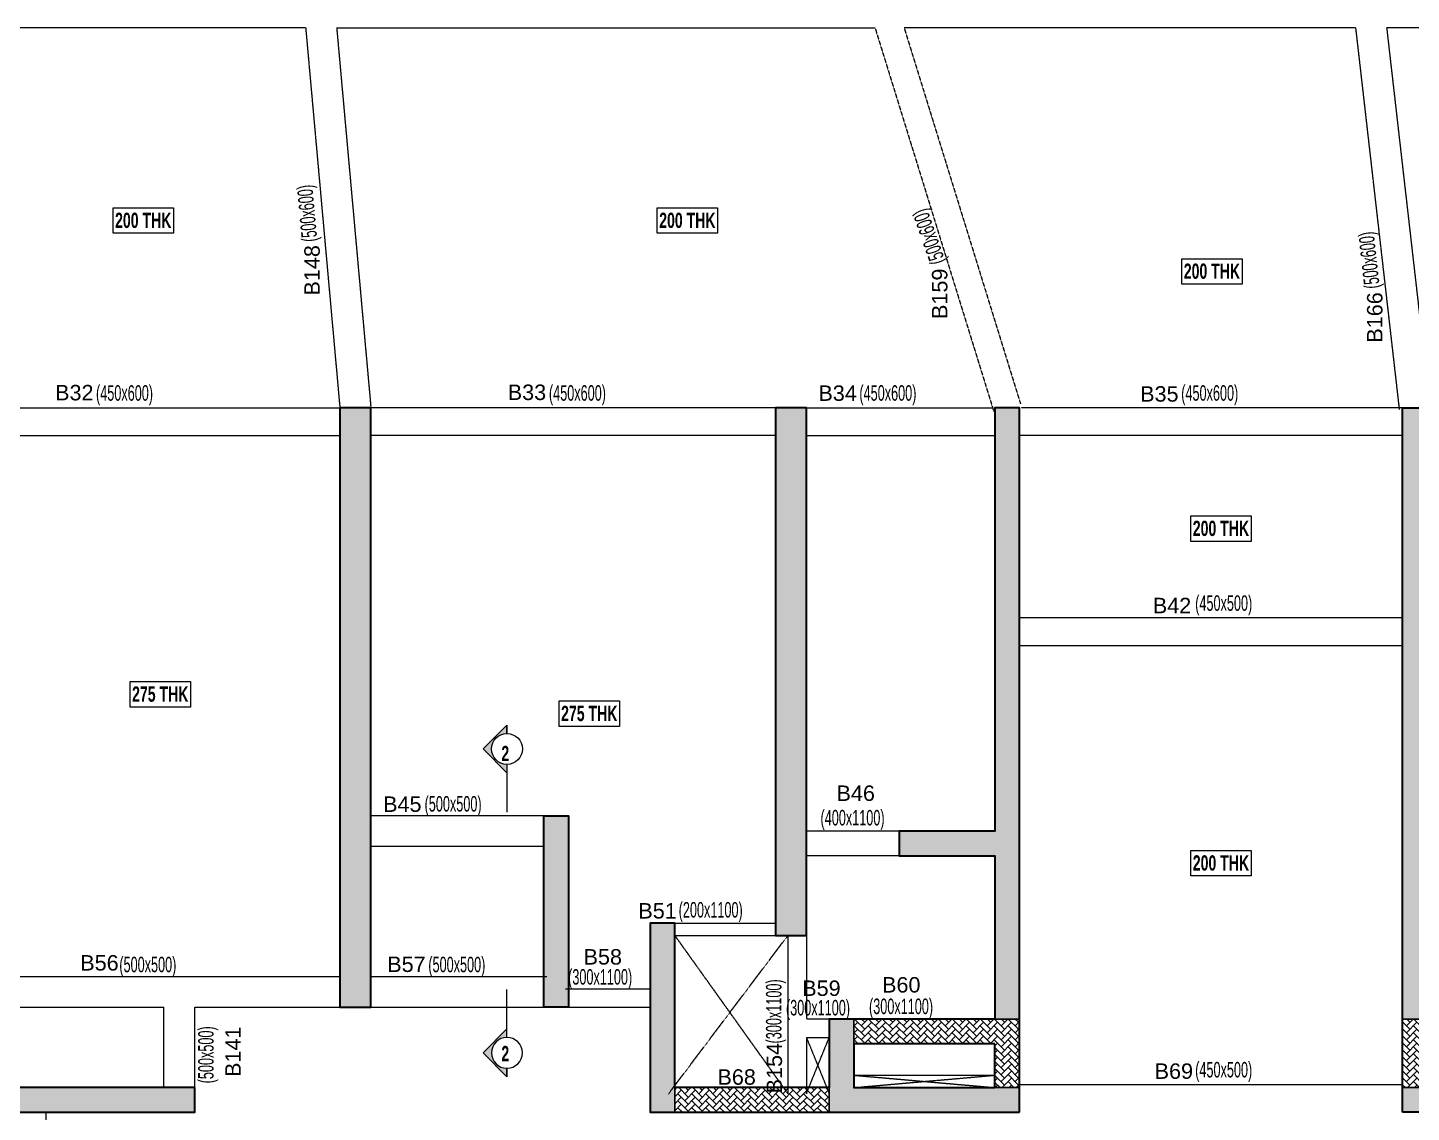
# Model space of a CAD drawing. Header units: millimetres. Extents: x -22 to 70213, y 125 to 62313.
# Drawn here: x 19333 to 41729, y 23849 to 41400 of the extents above; entities that cross this region are included whole.
import ezdxf
from ezdxf.enums import TextEntityAlignment as Align

# ---------------------------------------------------------------- set-up
doc = ezdxf.new("R2010")
doc.units = ezdxf.units.MM
doc.linetypes.add('HIDDEN', pattern=[0.375, 0.25, -0.125])
for name, color, linetype, lineweight in [('A-FLOR-IDEN', 11, 'Continuous', 9), ('A-HIDD-ABVE', 8, 'HIDDEN', 20), ('G-ANNO-SYMB', 1, 'Continuous', 9), ('S-BEAM', 7, 'Continuous', 18), ('S-BEAM-IDEN', 2, 'Continuous', 9), ('S-COL HATCH', 9, 'Continuous', 0), ('S-COLS', 5, 'Continuous', 35)]:
    doc.layers.add(name, color=color, linetype=linetype, lineweight=lineweight)
doc.layers.add('Beam Nos', color=7, linetype='Continuous')
doc.layers.add('changes', color=7, linetype='Continuous')
doc.styles.add('SC-BBS1', font='SansSerif')
doc.styles.add('Swis721 LtCn BT', font='swisscl.ttf', dxfattribs={"width": 0.9, "height": 233.355162})
doc.styles.add('Swis721 LtCn BT_B', font='', dxfattribs={"width": 0.9, "height": 246.918336})
doc.styles.get('Swis721 LtCn BT_B').set_extended_font_data('Swis721 LtCn BT', bold=True)
pattern_1 = [(45, (-31794446.854, 20735559.75), (0, 113.13708499), [240, -80]), (135, (-31794390.286, 20735616.32), (9e-15, 113.13708499), [240, -80])]

# ---------------------------------------------------------------- blocks, each defined once
blk = doc.blocks.new('A$C0921b736')
at = {"layer": 'S-COL HATCH', "transparency": 33554687}
h = blk.add_hatch(color=256, dxfattribs=at)
h.dxf.hatch_style = 1
h.paths.add_polyline_path([(5425, 11675), (5425, 11275), (10175, 11275), (10175, 11675)])
h.paths.add_polyline_path([(5425, 11675), (5975, 11675), (5975, 22675), (5425, 22675)])
h = blk.add_hatch(color=256, dxfattribs=at)
h.dxf.hatch_style = 1
h.paths.add_polyline_path([(12525, 12975), (13025, 12975), (13025, 22675), (12525, 22675)])
h = blk.add_hatch(color=256, dxfattribs=at)
h.dxf.hatch_style = 1
h.paths.add_polyline_path([(19575, 14135), (20075, 14135), (20075, 22675), (19575, 22675)])
h = blk.add_hatch(color=256, dxfattribs=at)
h.dxf.hatch_style = 1
h.paths.add_polyline_path([(23525, 22675), (23125, 22675), (23125, 15825), (21575, 15825), (21575, 15425), (23125, 15425), (23125, 12785), (23525, 12785)])
h = blk.add_hatch(color=256, dxfattribs=at)
h.dxf.hatch_style = 1
h.paths.add_polyline_path([(29725, 12785), (30125, 12785), (30125, 15425), (31675, 15425), (31675, 15825), (30125, 15825), (30125, 22675), (29725, 22675)])
h = blk.add_hatch(color=256, dxfattribs=at)
h.dxf.hatch_style = 1
h.paths.add_polyline_path([(15825, 12975), (16225, 12975), (16225, 16075), (15825, 16075)])
h = blk.add_hatch(color=256, dxfattribs=at)
h.dxf.hatch_style = 1
h.paths.add_polyline_path([(17945, 14335), (17545, 14335), (17545, 11275), (17945, 11275), (17945, 11675)])
h = blk.add_hatch(color=256, dxfattribs=at)
h.dxf.hatch_style = 1
h.paths.add_polyline_path([(23525, 11275), (23525, 11675), (23125, 11675), (20845, 11675), (20845, 12385), (20845, 12785), (20445, 12785), (20445, 11675), (20445, 11275)])
at = {"layer": 'S-COL HATCH'}
h = blk.add_hatch(dxfattribs=at)
h.set_pattern_fill('AR-HBONE', color=256, scale=20)
h.set_pattern_definition(pattern_1)
h.paths.add_polyline_path([(23125, 12385), (23125, 11692), (23125, 11692), (23125, 11675), (23525, 11675), (23525, 12785), (20845, 12785), (20845, 12485), (20845, 12385)])
at = {"layer": 'S-COL HATCH', "transparency": 33554687}
h = blk.add_hatch(color=256, dxfattribs=at)
h.dxf.hatch_style = 1
h.paths.add_polyline_path([(32805, 11275), (32805, 11675), (32805, 12785), (32405, 12785), (32405, 12385), (32405, 11675), (30125, 11675), (29725, 11675), (29725, 11275)])
at = {"layer": 'S-COL HATCH'}
h = blk.add_hatch(dxfattribs=at)
h.set_pattern_fill('AR-HBONE', color=256, scale=20)
h.set_pattern_definition(pattern_1)
h.paths.add_polyline_path([(30125, 12385), (30125, 11692), (30125, 11692), (30125, 11675), (29725, 11675), (29725, 12785), (32405, 12785), (32405, 12485), (32405, 12385)])
h = blk.add_hatch(dxfattribs=at)
h.set_pattern_fill('AR-HBONE', color=256, scale=20)
h.set_pattern_definition([(45, (-31966103.18, 21022167.41), (0, 113.13708499), [240, -80]), (135, (-31966046.61, 21022223.98), (9e-15, 113.13708499), [240, -80])])
h.paths.add_polyline_path([(20445, 11275), (20445, 11675), (17945, 11675), (17945, 11275)])
at = {"layer": 'changes'}
for p, q in [((20845, 12385), (20845, 12785)), ((23125, 12785), (23525, 12785)), ((30125, 12785), (29725, 12785)), ((17945, 11675), (17945, 11275)), ((20445, 11675), (20445, 11275)), ((23125, 11675), (23525, 11675)), ((30125, 11675), (29725, 11675))]:
    blk.add_line(p, q, dxfattribs=at)
at = {"layer": 'S-COLS', "elevation": 0}
for points in [[(12525, 12975), (13025, 12975), (13025, 22675), (12525, 22675)], [(15825, 16075), (16225, 16075), (16225, 12975), (15825, 12975)], [(10175, 11675), (5425, 11675), (5425, 11275), (10175, 11275)]]:
    blk.add_lwpolyline(points, close=True, dxfattribs=at)
at = {"layer": 'S-COLS'}
for points in [[(23525, 11275), (23525, 22675), (23125, 22675), (23125, 15825), (21575, 15825), (21575, 15425), (23125, 15425), (23125, 12785), (20445, 12785), (20445, 11675), (17945, 11675), (17945, 14335), (17545, 14335), (17545, 11275), (23525, 11275)], [(29725, 11275), (29725, 22675), (30125, 22675), (30125, 15825), (31675, 15825), (31675, 15425), (30125, 15425), (30125, 12785), (32805, 12785), (32805, 11675), (35305, 11675), (35305, 14335), (35705, 14335), (35705, 11275), (29725, 11275)]]:
    blk.add_lwpolyline(points, dxfattribs=at)
for points in [[(19575, 14135), (20075, 14135), (20075, 22675), (19575, 22675)], [(23125, 12385), (20845, 12385), (20845, 11675), (23125, 11675)]]:
    blk.add_lwpolyline(points, close=True, dxfattribs=at)
blk = doc.blocks.new('Detail View - M_Section Head - Structural Type 1-785420-STILT FLOOR FRAMING PLAN')
at = {"layer": 'G-ANNO-SYMB'}
h = blk.add_hatch(color=9, dxfattribs=at)
edge = h.paths.add_edge_path(flags=0)
edge.add_line((-8.5, 0), (-9.86, 0))
edge.add_line((-9.86, 0), (-5.99, 3.87))
edge.add_line((-5.99, 3.87), (-2.12, 0))
edge.add_line((-2.12, 0), (-3.5, 0))
edge.add_arc((-6, 0), 2.5, 360, 540)
for p, q in [((-5.99, 3.87), (-9.86, 0)), ((-5.99, 3.87), (-2.12, 0)), ((-8.5, 0), (-9.86, 0)), ((-3.5, 0), (-2.12, 0))]:
    blk.add_line(p, q, dxfattribs=at)
at = {"layer": 'G-ANNO-SYMB', "color": 5}
for p, q in [((-5.99, 3.87), (-9.86, 0)), ((-2.12, 0), (-5.99, 3.87)), ((-9.86, 0), (-8.5, 0)), ((-3.5, 0), (4.24, 0)), ((-3.5, 0), (-2.12, 0))]:
    blk.add_line(p, q, dxfattribs=at)
at = {"layer": 'G-ANNO-SYMB'}
blk.add_arc((-6, 0), 2.5, 360, 180, dxfattribs=at)
at = {"layer": 'G-ANNO-SYMB', "color": 5}
for start, end in [(360, 180), (180, 360)]:
    blk.add_arc((-6, 0), 2.5, start, end, dxfattribs=at)

msp = doc.modelspace()

# ---------------------------------------------------------------- linework, layer by layer
at = {"layer": 'A-FLOR-IDEN', "color": 8, "flags": 128}
for points in [[(21692.1, 38484.1), (21692.1, 38072.3), (20714.6, 38072.3), (20714.6, 38484.1)], [(21692.1, 38484.1), (21692.1, 38072.3), (20714.6, 38072.3), (20714.6, 38484.1)], [(30499.6, 38484.1), (30499.6, 38072.3), (29522.1, 38072.3), (29522.1, 38484.1)], [(30499.6, 38484.1), (30499.6, 38072.3), (29522.1, 38072.3), (29522.1, 38484.1)], [(38990.6, 37661.6), (38990.6, 37249.8), (38013.1, 37249.8), (38013.1, 37661.6)], [(38990.6, 37661.6), (38990.6, 37249.8), (38013.1, 37249.8), (38013.1, 37661.6)], [(39136.3, 33499.9), (39136.3, 33088.1), (38158.8, 33088.1), (38158.8, 33499.9)], [(21967.5, 30818.3), (21967.5, 30406.5), (20990, 30406.5), (20990, 30818.3)], [(39136.3, 28085.6), (39136.3, 27673.8), (38158.8, 27673.8), (38158.8, 28085.6)]]:
    msp.add_lwpolyline(points, close=True, dxfattribs=at)
at = {"layer": 'A-FLOR-IDEN', "color": 8, "elevation": 0, "flags": 128}
msp.add_lwpolyline([(28911.5, 30505), (28911.5, 30093.1), (27934, 30093.1), (27934, 30505)], close=True, dxfattribs=at)
at = {"layer": 'A-HIDD-ABVE', "linetype": 'HIDDEN'}
for p, q in [((29707.1, 24149.3), (31637.1, 26709.3)), ((29807.1, 26709.3), (31637.1, 24149.3)), ((31937.1, 25059.3), (32307.1, 24149.3)), ((31937.1, 24149.3), (32307.1, 25059.3)), ((32707.1, 24449.4), (34987.1, 24249.3)), ((32707.1, 24249.3), (34987.1, 24449.4))]:
    msp.add_line(p, q, dxfattribs=at)
at = {"layer": 'S-BEAM', "linetype": 'HIDDEN'}
for p, q in [((23832.1, 41399.3), (16591.5, 41399.3)), ((23832.1, 41399.3, 0), (24388.1, 35226.8, 0)), ((24334, 41400.4, 0), (24886.1, 35271.7, 0)), ((24334.1, 41399.3), (33047.8, 41399.3)), ((33047.8, 41399.3, 0), (34972.2, 35182.7)), ((40831.5, 41399.3), (33518.9, 41399.3)), ((33518.9, 41399.3, 0), (35402.1, 35315.8)), ((41538.7, 35220.8), (40831.5, 41399.3, 0)), ((42035.5, 35277.7), (41334.6, 41400.4, 0)), ((45029.5, 41399.3), (41334.7, 41399.3)), ((17837.1, 35249.3), (24387.1, 35249.3, 0)), ((31437.1, 35249.3), (24887.1, 35249.3, 0)), ((31937.1, 35249.3), (34959.9, 35249.3)), ((41587.1, 35249.3), (35414.3, 35249.3)), ((17837.1, 34799.3), (24387.1, 34799.3)), ((31437.1, 34799.3), (24887.1, 34799.3)), ((31937.1, 34799.3), (34987.1, 34799.3)), ((41587.1, 34799.3, 0), (35387.1, 34799.3)), ((41587.1, 31849.3), (35387.1, 31849.3)), ((41587.1, 31399.3), (35387.1, 31399.3)), ((27687.1, 28649.3, 0), (24887.1, 28649.3, 0)), ((33437.1, 28399.3), (31937.1, 28399.3)), ((27687.1, 28149.3, 0), (24887.1, 28149.3, 0)), ((33437.1, 27999.3), (31937.1, 27999.3)), ((29807.1, 26909.3), (31437.1, 26909.3)), ((31937.1, 26709.3), (31937.1, 25359.3)), ((17837.1, 26049.3), (24387.1, 26049.3)), ((24887.1, 26049.3, 0), (27737.1, 26049.3, 0)), ((28037.1, 25849.3, 0), (29407.1, 25849.3)), ((17837.1, 25549.3), (21537.1, 25549.3)), ((21537.1, 24249.3, 0), (21537.1, 25549.3, 0)), ((22037.1, 25549.3), (29407.1, 25549.3)), ((22037.1, 24249.3, 0), (22037.1, 25549.3, 0)), ((31937.1, 25359.3), (32307.1, 25359.3)), ((35387.1, 24299.3), (41587.1, 24299.3)), ((19632.8, 21849.3), (19632.8, 23849.3, 0))]:
    msp.add_line(p, q, dxfattribs=at)
at = {"layer": 'S-BEAM'}
for p, q in [((29807.1, 26709.3), (31437.1, 26709.3)), ((31637.1, 26709.3), (31637.1, 24149.3)), ((31937.1, 25059.3), (31937.1, 24149.3)), ((31937.1, 25059.3), (32307.1, 25059.3))]:
    msp.add_line(p, q, dxfattribs=at)
at = {"layer": 'S-BEAM', "ltscale": 250000, "elevation": 0}
msp.add_lwpolyline([(69887.5, 37412.6, -0.1044195), (37770.5, 50877.7, 0.059137), (29647.3, 56200.4, 0.059137)], format="xyb", dxfattribs=at)
at = {"layer": 'S-BEAM', "elevation": 0}
msp.add_lwpolyline([(34987.1, 24249.3), (32707.1, 24249.3), (32707.1, 24449.4), (34987.1, 24449.4)], close=True, dxfattribs=at)

# ---------------------------------------------------------------- block references
at = {"layer": 'changes'}
msp.add_blockref('A$C0921b736', (11862.1, 12574.1), dxfattribs=at)
at = {"layer": 'G-ANNO-SYMB', "extrusion": (0, 0, -1), "yscale": 99.99999999999991, "zscale": 99.99999999999991, "rotation": 270}
for p, xscale in [((-27090.5, 29129.7), 99.99999999999991), ((-27090.5, 25411.9), -99.99999999999991)]:
    msp.add_blockref('Detail View - M_Section Head - Structural Type 1-785420-STILT FLOOR FRAMING PLAN', p, dxfattribs=dict(at, xscale=xscale))

# ---------------------------------------------------------------- texts
at = {"layer": 'A-FLOR-IDEN', "color": 1, "char_height": 246.92, "width": 1155, "attachment_point": 2, "line_spacing_factor": 0.964267, "style": 'Swis721 LtCn BT_B'}
for s, insert in [('200 THK', (21203.3, 38406.1)), ('200 THK', (21203.3, 38406.1)), ('200 THK', (30010.8, 38406.1)), ('200 THK', (30010.8, 38406.1)), ('200 THK', (38501.8, 37583.6)), ('200 THK', (38501.8, 37583.6)), ('200 THK', (38647.5, 33421.8)), ('275 THK', (21478.8, 30740.3)), ('275 THK', (28422.8, 30426.9, 0)), ('200 THK', (38647.5, 28007.6))]:
    msp.add_mtext(s, dxfattribs=dict(at, insert=insert))
at = {"layer": 'Beam Nos', "color": 3, "style": 'SC-BBS1'}
for s, p in [('B148', (24135.8, 37473.5, 0)), ('B159', (34294.7, 37094.1, 0)), ('B166', (41336.4, 36711.3, 0)), ('B141', (22856.3, 24829.6)), ('B154', (31617.7, 24564.8, 0))]:
    msp.add_text(s, height=250, rotation=90, dxfattribs=at).set_placement(p, align=Align.BOTTOM_CENTER)
for s, p in [('B32', (20087.7, 35294.6)), ('B33', (27414.5, 35299.8)), ('B34', (32442.8, 35286.4)), ('B35', (37650.7, 35273.9)), ('B42', (37855.8, 31850)), ('B46', (32736, 28813)), ('B45', (25397, 28635.5)), ('B51', (29528.5, 26910)), ('B58', (28641.6, 26165.2)), ('B56', (20494.9, 26068.3)), ('B57', (25464.3, 26045.2, 0)), ('B59', (32180.8, 25657.3)), ('B60', (33473.1, 25712.4)), ('B69', (37885.3, 24315.9)), ('B68', (30808.8, 24220.9))]:
    msp.add_text(s, height=250, dxfattribs=at).set_placement(p, align=Align.BOTTOM_CENTER)
at = {"layer": 'G-ANNO-SYMB', "color": 5, "char_height": 246.9, "width": 330, "attachment_point": 8, "line_spacing_factor": 0.964267, "style": 'Swis721 LtCn BT_B'}
for insert in [(27063.8, 29532), (27063.8, 24675.9)]:
    msp.add_mtext('2', dxfattribs=dict(at, insert=insert))
at = {"layer": 'S-BEAM-IDEN', "style": 'Swis721 LtCn BT', "width": 0.8}
for s, rotation, p in [('(500x600)', 95.07956, (24021.2, 37945.9, 0)), ('(500x600)', 109.17734, (34189, 37621.3, 0)), ('(500x600)', 96.26123, (41219.5, 37190.2, 0)), ('(500x500)', 360, (25757.5, 28716, 0)), ('(400x1100)', 360, (32166, 28491.4, 0)), ('(200x1100)', 360, (29869.9, 27001.4, 0)), ('(500x500)', 360, (20816.4, 26116)), ('(500x500)', 360, (25817.9, 26116)), ('(300x1100)', 360, (28080.6, 25916)), ('(300x1100)', 90, (31533.9, 24963.7, 0)), ('(300x1100)', 360, (31606.7, 25417.4, 0)), ('(300x1100)', 360, (32951, 25439.3, 0)), ('(500x500)', 90, (22342.3, 24317.9))]:
    msp.add_text(s, height=250, rotation=rotation, dxfattribs=at).set_placement(p)
for s, p in [('(450x600)', (20438.8, 35364.2)), ('(450x600)', (27770.1, 35364.2)), ('(450x600)', (32795.3, 35364.2)), ('(450x600)', (38004.7, 35364.2)), ('(450x500)', (38230.9, 31964.2)), ('(450x500)', (38230.9, 24414.2))]:
    msp.add_text(s, height=250, dxfattribs=at).set_placement(p)

doc.saveas('drawing.dxf')
